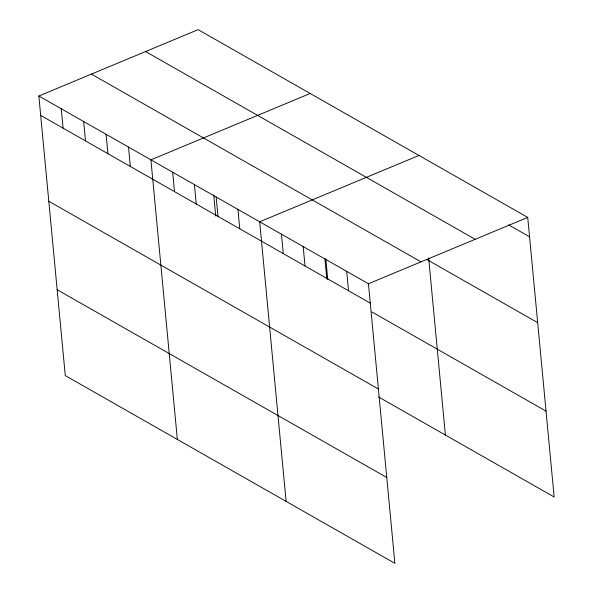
<?xml version="1.0" encoding="UTF-8"?>
<svg xmlns="http://www.w3.org/2000/svg" width="593" height="593" viewBox="0 0 593 593"><rect width="100%" height="100%" fill="white"/><g stroke="black" fill="none" stroke-linecap="round" stroke-linejoin="round"><path stroke-width="0.89" d="M38.849 95.999L368.453 283.758L394.879 563.35L65.274 375.591L38.849 95.999L198.121 29.65L527.726 217.409L554.151 497.001L378.571 396.976M310.183 93.486L150.911 159.843L177.344 439.428M418.954 155.448L259.682 221.797L286.108 501.389M368.453 283.758L527.726 217.409M508.579 224.851L529.556 236.8M145.559 51.547L475.163 239.305M426.575 259.378L537.673 322.666M91.404 74.103L421.008 261.861M40.68 115.39L370.284 303.149M372.004 312L546.034 411.134M48.796 201.257L378.401 389.015M57.158 289.725L386.762 477.484M428.65 258.022L445.387 435.04M346.697 271.364L348.528 290.755M325.794 258.644L327.803 279.837M324.942 258.978L326.78 278.369M303.186 246.584L305.024 265.975M281.438 234.191L283.269 253.582M237.926 209.411L239.757 228.802M216.171 197.017L218.009 216.408M213.732 194.808L215.733 216M194.422 184.623L196.253 204.014M172.667 172.229L174.498 191.621M128.496 147.071L130.334 166.463M106.088 134.307L107.919 153.698M83.672 121.535L85.503 140.926M61.257 108.771L63.095 128.162"/></g></svg>
